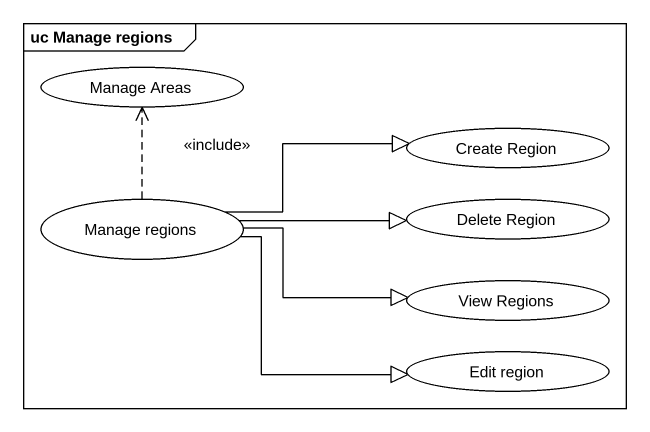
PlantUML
@startuml
mainframe uc Manage regions
usecase "Manage Areas" as Manage_Areas
usecase "Create Region" as Create_Region
usecase "Manage regions" as Manage_regions
usecase "Delete Region" as Delete_Region
usecase "View Regions" as View_Regions
usecase "Edit region" as Edit_region
Manage_regions .up.> Manage_Areas : <<include>>
Manage_regions -right-|> Create_Region
Manage_regions -right-|> Delete_Region
Manage_regions -right-|> View_Regions
Manage_regions -right-|> Edit_region
@enduml
